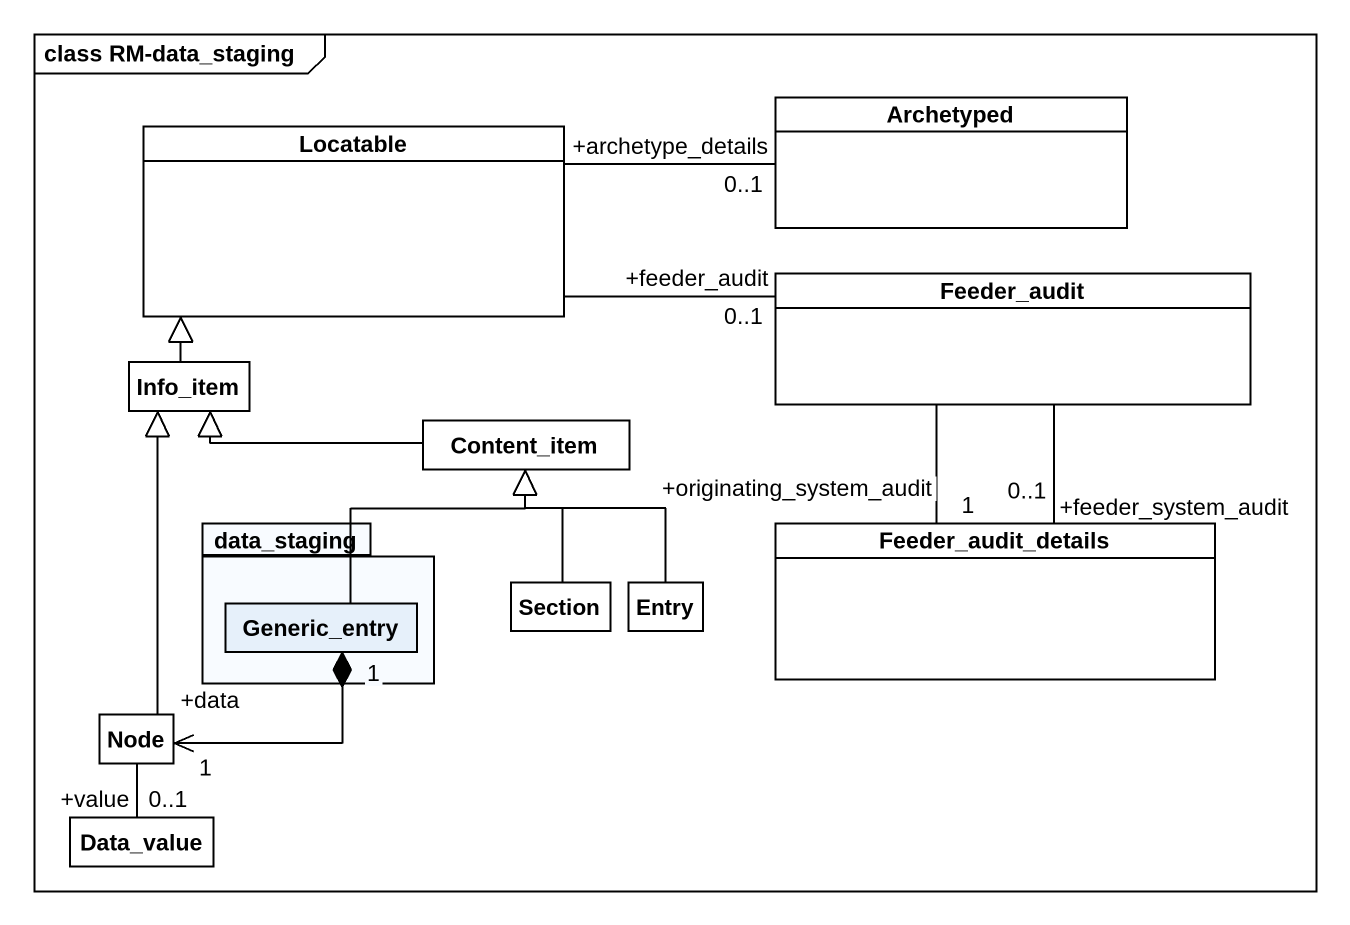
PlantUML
@startuml
mainframe class RM-data_staging
hide circle
hide empty members
class Archetyped #FFFFFF
class Locatable #FFFFFF
class Feeder_audit #FFFFFF
class Info_item #FFFFFF
class Content_item #FFFFFF
package data_staging {
  class Generic_entry
}
class Feeder_audit_details #FFFFFF
class Section #FFFFFF
class Entry #FFFFFF
class "Node" as Node_ #FFFFFF
class Data_value #FFFFFF
Locatable -right- "+archetype_details\n0..1" Archetyped
Locatable -right- "+feeder_audit\n0..1" Feeder_audit
Info_item -up-|> Locatable
Content_item -left-|> Info_item
Feeder_audit_details "+originating_system_audit\n1" -up- Feeder_audit
Feeder_audit_details "+feeder_system_audit\n0..1" -up- Feeder_audit
Generic_entry -up-|> Content_item
Generic_entry "1" *--> "+data\n1" Node_
Section -up-|> Content_item
Entry -up-|> Content_item
Node_ -up-|> Info_item
Node_ -- "+value\n0..1" Data_value
@enduml
